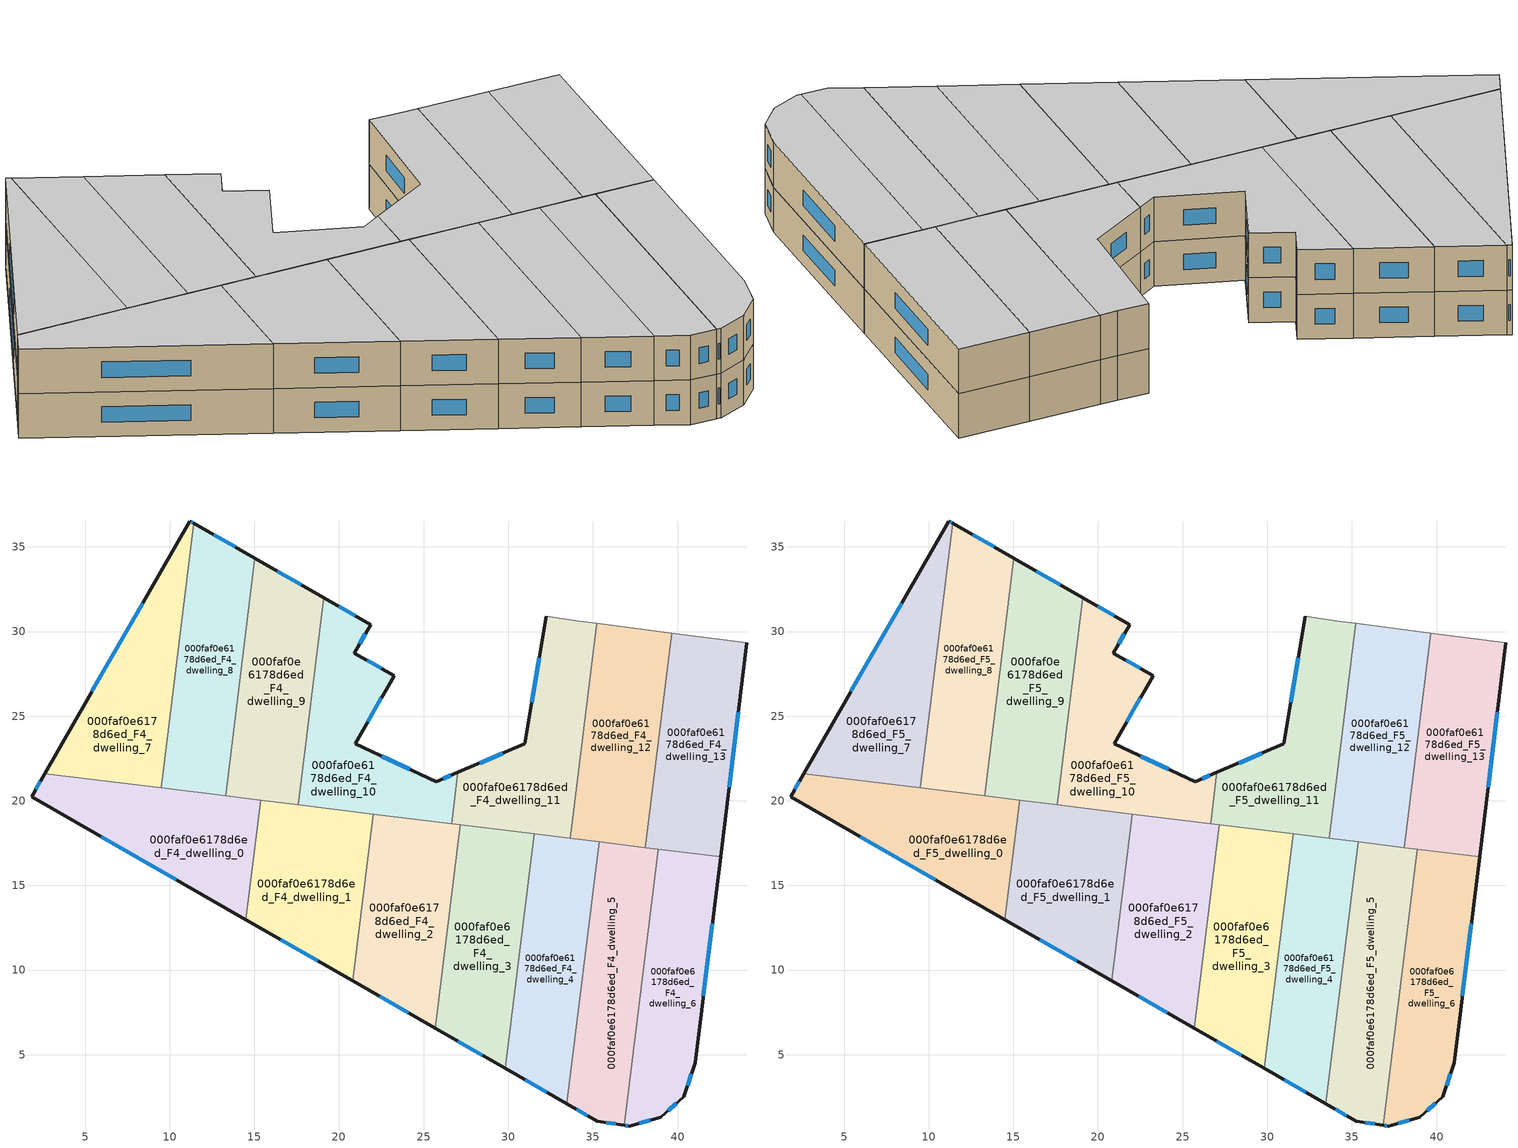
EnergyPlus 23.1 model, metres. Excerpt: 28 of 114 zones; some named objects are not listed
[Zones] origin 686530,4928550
000faf0e6178d6ed_F4_dwelling_0
 floor to 000faf0e6178d6ed_F3_dwelling_0 (EU_floor_Construction): 15.37,20.03 14.5,12.98 1.84,20.24 2.62,21.61 z12
 wall outside (EU_wall_Construction): 2.62,21.61 1.84,20.24 14.5,12.98 z12:15
 wall to 000faf0e6178d6ed_F4_dwelling_1 (EU_wall_Construction): 14.5,12.98 15.37,20.03 z12:15
 wall to 000faf0e6178d6ed_F4_dwelling_7 (EU_wall_Construction): 9.51,20.76 2.62,21.61 z12:15
 wall to 000faf0e6178d6ed_F4_dwelling_8 (EU_wall_Construction): 13.3,20.29 9.51,20.76 z12:15
 wall to 000faf0e6178d6ed_F4_dwelling_9 (EU_wall_Construction): 15.37,20.03 13.3,20.29 z12:15
 window (EU_Window_Construction): 5.96,17.88 10.38,15.34 / 2.37,21.16 2.1,20.68 z12.98:14.02
000faf0e6178d6ed_F4_dwelling_1
 floor to 000faf0e6178d6ed_F3_dwelling_1 (EU_floor_Construction): 22.03,19.21 20.81,9.36 14.5,12.98 15.37,20.03 z12
 wall outside (EU_wall_Construction): 14.5,12.98 20.81,9.36 z12:15
 wall to 000faf0e6178d6ed_F4_dwelling_2 (EU_wall_Construction): 20.81,9.36 22.03,19.21 z12:15
 wall to 000faf0e6178d6ed_F4_dwelling_10 (EU_wall_Construction): 22.03,19.21 17.58,19.76 z12:15
 wall to 000faf0e6178d6ed_F4_dwelling_9 (EU_wall_Construction): 17.58,19.76 15.37,20.03 z12:15
 window (EU_Window_Construction): 16.55,11.8 18.76,10.54 z12.98:14.02
000faf0e6178d6ed_F4_dwelling_10
 floor to 000faf0e6178d6ed_F3_dwelling_10 (EU_floor_Construction): 21.87,30.41 20.9,28.73 23.26,27.38 20.96,23.37 25.74,21.13 27.03,21.68 26.66,18.64 17.58,19.76 19.09,32 z12
 wall outside (EU_wall_Construction): 27.03,21.68 25.74,21.13 20.96,23.37 23.26,27.38 20.9,28.73 21.87,30.41 19.09,32 z12:15
 wall to 000faf0e6178d6ed_F4_dwelling_11 (EU_wall_Construction): 26.66,18.64 27.03,21.68 z12:15
 wall to 000faf0e6178d6ed_F4_dwelling_9 (EU_wall_Construction): 19.09,32 17.58,19.76 z12:15
 wall to 000faf0e6178d6ed_F4_dwelling_2 (EU_wall_Construction): 22.03,19.21 26.66,18.64 z12:15
 window (EU_Window_Construction): 21.71,24.67 22.51,26.07 / 24.19,21.86 22.52,22.64 / 26.61,21.5 26.16,21.31 / 20.97,30.93 20,31.48 / 21.22,29.27 21.56,29.86 / 22.49,27.82 21.67,28.29 z12.98:14.02
000faf0e6178d6ed_F4_dwelling_11
 floor to 000faf0e6178d6ed_F3_dwelling_11 (EU_floor_Construction): 35.23,30.48 33.67,17.78 26.66,18.64 27.03,21.68 30.97,23.36 32.24,30.91 34.18,30.62 z12
 wall outside (EU_wall_Construction): 32.24,30.91 30.97,23.36 27.03,21.68 z12:15
 wall adiabatic (EU_wall_Construction): 35.23,30.48 34.18,30.62 32.24,30.91 z12:15
 wall to 000faf0e6178d6ed_F4_dwelling_12 (EU_wall_Construction): 33.67,17.78 35.23,30.48 z12:15
 wall to 000faf0e6178d6ed_F4_dwelling_3 (EU_wall_Construction): 27.17,18.58 31.52,18.04 z12:15
 wall to 000faf0e6178d6ed_F4_dwelling_4 (EU_wall_Construction): 31.52,18.04 33.67,17.78 z12:15
 wall to 000faf0e6178d6ed_F4_dwelling_2 (EU_wall_Construction): 26.66,18.64 27.17,18.58 z12:15
 window (EU_Window_Construction): 29.69,22.81 28.31,22.22 / 31.83,28.45 31.39,25.81 z12.98:14.02
000faf0e6178d6ed_F4_dwelling_12
 floor to 000faf0e6178d6ed_F3_dwelling_12 (EU_floor_Construction): 39.66,29.91 38.1,17.23 33.67,17.78 35.23,30.48 z12
 wall adiabatic (EU_wall_Construction): 39.66,29.91 35.23,30.48 z12:15
 wall to 000faf0e6178d6ed_F4_dwelling_13 (EU_wall_Construction): 38.1,17.23 39.66,29.91 z12:15
 wall to 000faf0e6178d6ed_F4_dwelling_5 (EU_wall_Construction): 35.36,17.57 38.1,17.23 z12:15
 wall to 000faf0e6178d6ed_F4_dwelling_4 (EU_wall_Construction): 33.67,17.78 35.36,17.57 z12:15
000faf0e6178d6ed_F4_dwelling_13
 floor to 000faf0e6178d6ed_F3_dwelling_13 (EU_floor_Construction): 44.1,29.34 42.54,16.68 38.1,17.23 39.66,29.91 z12
 wall outside (EU_wall_Construction): 42.54,16.68 44.1,29.34 z12:15
 wall adiabatic (EU_wall_Construction): 44.1,29.34 39.66,29.91 z12:15
 wall to 000faf0e6178d6ed_F4_dwelling_6 (EU_wall_Construction): 38.87,17.14 42.54,16.68 z12:15
 wall to 000faf0e6178d6ed_F4_dwelling_5 (EU_wall_Construction): 38.1,17.23 38.87,17.14 z12:15
 window (EU_Window_Construction): 43.05,20.8 43.59,25.22 z12.98:14.02
000faf0e6178d6ed_F4_dwelling_2
 floor to 000faf0e6178d6ed_F3_dwelling_2 (EU_floor_Construction): 27.17,18.58 25.69,6.56 20.81,9.36 22.03,19.21 z12
 wall outside (EU_wall_Construction): 20.81,9.36 25.69,6.56 z12:15
 wall to 000faf0e6178d6ed_F4_dwelling_3 (EU_wall_Construction): 25.69,6.56 27.17,18.58 z12:15
 window (EU_Window_Construction): 22.4,8.45 24.1,7.47 z12.98:14.02
000faf0e6178d6ed_F4_dwelling_3
 floor to 000faf0e6178d6ed_F3_dwelling_3 (EU_floor_Construction): 31.52,18.04 29.82,4.2 25.69,6.56 27.17,18.58 z12
 wall outside (EU_wall_Construction): 25.69,6.56 29.82,4.2 z12:15
 wall to 000faf0e6178d6ed_F4_dwelling_4 (EU_wall_Construction): 29.82,4.2 31.52,18.04 z12:15
 window (EU_Window_Construction): 27.03,5.79 28.47,4.97 z12.98:14.02
000faf0e6178d6ed_F4_dwelling_4
 floor to 000faf0e6178d6ed_F3_dwelling_4 (EU_floor_Construction): 35.36,17.57 33.46,2.11 29.82,4.2 31.52,18.04 z12
 wall outside (EU_wall_Construction): 29.82,4.2 33.46,2.11 z12:15
 wall to 000faf0e6178d6ed_F4_dwelling_5 (EU_wall_Construction): 33.46,2.11 35.36,17.57 z12:15
 window (EU_Window_Construction): 31,3.52 32.27,2.79 z12.98:14.02
000faf0e6178d6ed_F4_dwelling_5
 floor to 000faf0e6178d6ed_F3_dwelling_5 (EU_floor_Construction): 38.87,17.13 36.86,0.83 35.27,1.07 33.46,2.11 35.36,17.57 z12
 wall outside (EU_wall_Construction): 33.46,2.11 35.27,1.07 36.86,0.83 z12:15
 wall to 000faf0e6178d6ed_F4_dwelling_6 (EU_wall_Construction): 36.86,0.83 38.87,17.13 z12:15
 window (EU_Window_Construction): 35.79,0.99 36.34,0.91 / 34.05,1.77 34.68,1.41 z12.98:14.02
000faf0e6178d6ed_F4_dwelling_6
 floor to 000faf0e6178d6ed_F3_dwelling_6 (EU_floor_Construction): 42.54,16.68 41.04,4.53 40.38,2.52 39.01,1.31 37.14,0.79 36.86,0.83 38.87,17.13 z12
 wall outside (EU_wall_Construction): 36.86,0.83 37.14,0.79 39.01,1.31 40.38,2.52 41.04,4.53 42.54,16.68 z12:15
 window (EU_Window_Construction): 41.53,8.48 42.05,12.73 / 40.6,3.17 40.83,3.87 / 39.46,1.7 39.94,2.13 / 37.75,0.96 38.4,1.14 / 36.95,0.82 37.05,0.8 z12.98:14.02
000faf0e6178d6ed_F4_dwelling_7
 floor to 000faf0e6178d6ed_F3_dwelling_7 (EU_floor_Construction): 11.44,36.38 9.51,20.76 2.62,21.61 11.18,36.53 z12
 wall outside (EU_wall_Construction): 11.44,36.38 11.18,36.53 2.62,21.61 z12:15
 wall to 000faf0e6178d6ed_F4_dwelling_8 (EU_wall_Construction): 9.51,20.76 11.44,36.38 z12:15
 window (EU_Window_Construction): 8.4,31.67 5.41,26.46 / 11.35,36.43 11.26,36.48 z12.98:14.02
000faf0e6178d6ed_F4_dwelling_8
 floor to 000faf0e6178d6ed_F3_dwelling_8 (EU_floor_Construction): 15.03,34.32 13.3,20.29 9.51,20.76 11.44,36.38 z12
 wall outside (EU_wall_Construction): 15.03,34.32 11.44,36.38 z12:15
 wall to 000faf0e6178d6ed_F4_dwelling_9 (EU_wall_Construction): 13.3,20.29 15.03,34.32 z12:15
 window (EU_Window_Construction): 13.86,34.99 12.61,35.71 z12.98:14.02
000faf0e6178d6ed_F4_dwelling_9
 floor to 000faf0e6178d6ed_F3_dwelling_9 (EU_floor_Construction): 19.09,32 17.58,19.76 13.3,20.29 15.03,34.32 z12
 wall outside (EU_wall_Construction): 19.09,32 15.03,34.32 z12:15
 window (EU_Window_Construction): 17.77,32.76 16.35,33.57 z12.98:14.02
000faf0e6178d6ed_F5_dwelling_0
 floor to 000faf0e6178d6ed_F4_dwelling_0 (EU_floor_Construction): 15.37,20.03 14.5,12.98 1.84,20.24 2.62,21.61 z15
 wall outside (EU_wall_Construction): 2.62,21.61 1.84,20.24 14.5,12.98 z15:18
 wall to 000faf0e6178d6ed_F5_dwelling_1 (EU_wall_Construction): 14.5,12.98 15.37,20.03 z15:18
 wall to 000faf0e6178d6ed_F5_dwelling_7 (EU_wall_Construction): 9.51,20.76 2.62,21.61 z15:18
 wall to 000faf0e6178d6ed_F5_dwelling_8 (EU_wall_Construction): 13.3,20.29 9.51,20.76 z15:18
 wall to 000faf0e6178d6ed_F5_dwelling_9 (EU_wall_Construction): 15.37,20.03 13.3,20.29 z15:18
 window (EU_Window_Construction): 5.96,17.88 10.38,15.34 / 2.37,21.16 2.1,20.68 z15.98:17.02
 ceiling to 000faf0e6178d6ed_F6_dwelling_0 (EU_floor_Construction): 14.5,12.98 15.37,20.03 2.62,21.61 1.84,20.24 z18
000faf0e6178d6ed_F5_dwelling_1
 floor to 000faf0e6178d6ed_F4_dwelling_1 (EU_floor_Construction): 22.03,19.21 20.81,9.36 14.5,12.98 15.37,20.03 z15
 wall outside (EU_wall_Construction): 14.5,12.98 20.81,9.36 z15:18
 wall to 000faf0e6178d6ed_F5_dwelling_2 (EU_wall_Construction): 20.81,9.36 22.03,19.21 z15:18
 wall to 000faf0e6178d6ed_F5_dwelling_10 (EU_wall_Construction): 22.03,19.21 17.58,19.76 z15:18
 wall to 000faf0e6178d6ed_F5_dwelling_9 (EU_wall_Construction): 17.58,19.76 15.37,20.03 z15:18
 window (EU_Window_Construction): 16.55,11.8 18.76,10.54 z15.98:17.02
 ceiling to 000faf0e6178d6ed_F6_dwelling_1 (EU_floor_Construction): 20.81,9.36 22.03,19.21 15.37,20.03 14.5,12.98 z18
000faf0e6178d6ed_F5_dwelling_10
 floor to 000faf0e6178d6ed_F4_dwelling_10 (EU_floor_Construction): 21.87,30.41 20.9,28.73 23.26,27.38 20.96,23.37 25.74,21.13 27.03,21.68 26.66,18.64 17.58,19.76 19.09,32 z15
 wall outside (EU_wall_Construction): 27.03,21.68 25.74,21.13 20.96,23.37 23.26,27.38 20.9,28.73 21.87,30.41 19.09,32 z15:18
 wall to 000faf0e6178d6ed_F5_dwelling_11 (EU_wall_Construction): 26.66,18.64 27.03,21.68 z15:18
 wall to 000faf0e6178d6ed_F5_dwelling_9 (EU_wall_Construction): 19.09,32 17.58,19.76 z15:18
 wall to 000faf0e6178d6ed_F5_dwelling_2 (EU_wall_Construction): 22.03,19.21 26.66,18.64 z15:18
 window (EU_Window_Construction): 21.71,24.67 22.51,26.07 / 24.19,21.86 22.52,22.64 / 26.61,21.5 26.16,21.31 / 20.97,30.93 20,31.48 / 21.22,29.27 21.56,29.86 / 22.49,27.82 21.67,28.29 z15.98:17.02
 ceiling to 000faf0e6178d6ed_F6_dwelling_10 (EU_floor_Construction): 26.66,18.64 27.03,21.68 25.74,21.13 20.96,23.37 23.26,27.38 20.9,28.73 21.87,30.41 19.09,32 17.58,19.76 z18
000faf0e6178d6ed_F5_dwelling_11
 floor to 000faf0e6178d6ed_F4_dwelling_11 (EU_floor_Construction): 35.23,30.48 33.67,17.78 26.66,18.64 27.03,21.68 30.97,23.36 32.24,30.91 34.18,30.62 z15
 wall outside (EU_wall_Construction): 32.24,30.91 30.97,23.36 27.03,21.68 z15:18
 wall adiabatic (EU_wall_Construction): 35.23,30.48 34.18,30.62 32.24,30.91 z15:18
 wall to 000faf0e6178d6ed_F5_dwelling_12 (EU_wall_Construction): 33.67,17.78 35.23,30.48 z15:18
 wall to 000faf0e6178d6ed_F5_dwelling_3 (EU_wall_Construction): 27.17,18.58 31.52,18.04 z15:18
 wall to 000faf0e6178d6ed_F5_dwelling_4 (EU_wall_Construction): 31.52,18.04 33.67,17.78 z15:18
 wall to 000faf0e6178d6ed_F5_dwelling_2 (EU_wall_Construction): 26.66,18.64 27.17,18.58 z15:18
 window (EU_Window_Construction): 29.69,22.81 28.31,22.22 / 31.83,28.45 31.39,25.81 z15.98:17.02
 ceiling to 000faf0e6178d6ed_F6_dwelling_11 (EU_floor_Construction): 33.67,17.78 35.23,30.48 34.18,30.62 32.24,30.91 30.97,23.36 27.03,21.68 26.66,18.64 z18
000faf0e6178d6ed_F5_dwelling_12
 floor to 000faf0e6178d6ed_F4_dwelling_12 (EU_floor_Construction): 39.66,29.91 38.1,17.23 33.67,17.78 35.23,30.48 z15
 wall adiabatic (EU_wall_Construction): 39.66,29.91 35.23,30.48 z15:18
 wall to 000faf0e6178d6ed_F5_dwelling_13 (EU_wall_Construction): 38.1,17.23 39.66,29.91 z15:18
 wall to 000faf0e6178d6ed_F5_dwelling_5 (EU_wall_Construction): 35.36,17.57 38.1,17.23 z15:18
 wall to 000faf0e6178d6ed_F5_dwelling_4 (EU_wall_Construction): 33.67,17.78 35.36,17.57 z15:18
 ceiling to 000faf0e6178d6ed_F6_dwelling_12 (EU_floor_Construction): 38.1,17.23 39.66,29.91 35.23,30.48 33.67,17.78 z18
000faf0e6178d6ed_F5_dwelling_13
 floor to 000faf0e6178d6ed_F4_dwelling_13 (EU_floor_Construction): 44.1,29.34 42.54,16.68 38.1,17.23 39.66,29.91 z15
 wall outside (EU_wall_Construction): 42.54,16.68 44.1,29.34 z15:18
 wall adiabatic (EU_wall_Construction): 44.1,29.34 39.66,29.91 z15:18
 wall to 000faf0e6178d6ed_F5_dwelling_6 (EU_wall_Construction): 38.87,17.14 42.54,16.68 z15:18
 wall to 000faf0e6178d6ed_F5_dwelling_5 (EU_wall_Construction): 38.1,17.23 38.87,17.14 z15:18
 window (EU_Window_Construction): 43.05,20.8 43.59,25.22 z15.98:17.02
 ceiling to 000faf0e6178d6ed_F6_dwelling_13 (EU_floor_Construction): 42.54,16.68 44.1,29.34 39.66,29.91 38.1,17.23 z18
000faf0e6178d6ed_F5_dwelling_2
 floor to 000faf0e6178d6ed_F4_dwelling_2 (EU_floor_Construction): 27.17,18.58 25.69,6.56 20.81,9.36 22.03,19.21 z15
 wall outside (EU_wall_Construction): 20.81,9.36 25.69,6.56 z15:18
 wall to 000faf0e6178d6ed_F5_dwelling_3 (EU_wall_Construction): 25.69,6.56 27.17,18.58 z15:18
 window (EU_Window_Construction): 22.4,8.45 24.1,7.47 z15.98:17.02
 ceiling to 000faf0e6178d6ed_F6_dwelling_2 (EU_floor_Construction): 25.69,6.56 27.17,18.58 22.03,19.21 20.81,9.36 z18
000faf0e6178d6ed_F5_dwelling_3
 floor to 000faf0e6178d6ed_F4_dwelling_3 (EU_floor_Construction): 31.52,18.04 29.82,4.2 25.69,6.56 27.17,18.58 z15
 wall outside (EU_wall_Construction): 25.69,6.56 29.82,4.2 z15:18
 wall to 000faf0e6178d6ed_F5_dwelling_4 (EU_wall_Construction): 29.82,4.2 31.52,18.04 z15:18
 window (EU_Window_Construction): 27.03,5.79 28.47,4.97 z15.98:17.02
 ceiling to 000faf0e6178d6ed_F6_dwelling_3 (EU_floor_Construction): 29.82,4.2 31.52,18.04 27.17,18.58 25.69,6.56 z18
000faf0e6178d6ed_F5_dwelling_4
 floor to 000faf0e6178d6ed_F4_dwelling_4 (EU_floor_Construction): 35.36,17.57 33.46,2.11 29.82,4.2 31.52,18.04 z15
 wall outside (EU_wall_Construction): 29.82,4.2 33.46,2.11 z15:18
 wall to 000faf0e6178d6ed_F5_dwelling_5 (EU_wall_Construction): 33.46,2.11 35.36,17.57 z15:18
 window (EU_Window_Construction): 31,3.52 32.27,2.79 z15.98:17.02
 ceiling to 000faf0e6178d6ed_F6_dwelling_4 (EU_floor_Construction): 33.46,2.11 35.36,17.57 31.52,18.04 29.82,4.2 z18
000faf0e6178d6ed_F5_dwelling_5
 floor to 000faf0e6178d6ed_F4_dwelling_5 (EU_floor_Construction): 38.87,17.13 36.86,0.83 35.27,1.07 33.46,2.11 35.36,17.57 z15
 wall outside (EU_wall_Construction): 33.46,2.11 35.27,1.07 36.86,0.83 z15:18
 wall to 000faf0e6178d6ed_F5_dwelling_6 (EU_wall_Construction): 36.86,0.83 38.87,17.13 z15:18
 window (EU_Window_Construction): 35.79,0.99 36.34,0.91 / 34.05,1.77 34.68,1.41 z15.98:17.02
 ceiling to 000faf0e6178d6ed_F6_dwelling_5 (EU_floor_Construction): 36.86,0.83 38.87,17.13 35.36,17.57 33.46,2.11 35.27,1.07 z18
000faf0e6178d6ed_F5_dwelling_6
 floor to 000faf0e6178d6ed_F4_dwelling_6 (EU_floor_Construction): 42.54,16.68 41.04,4.53 40.38,2.52 39.01,1.31 37.14,0.79 36.86,0.83 38.87,17.13 z15
 wall outside (EU_wall_Construction): 36.86,0.83 37.14,0.79 39.01,1.31 40.38,2.52 41.04,4.53 42.54,16.68 z15:18
 window (EU_Window_Construction): 41.53,8.48 42.05,12.73 / 40.6,3.17 40.83,3.87 / 39.46,1.7 39.94,2.13 / 37.75,0.96 38.4,1.14 / 36.95,0.82 37.05,0.8 z15.98:17.02
 ceiling to 000faf0e6178d6ed_F6_dwelling_6 (EU_floor_Construction): 40.38,2.52 41.04,4.53 42.54,16.68 38.87,17.13 36.86,0.83 37.14,0.79 39.01,1.31 z18
000faf0e6178d6ed_F5_dwelling_7
 floor to 000faf0e6178d6ed_F4_dwelling_7 (EU_floor_Construction): 11.44,36.38 9.51,20.76 2.62,21.61 11.18,36.53 z15
 wall outside (EU_wall_Construction): 11.44,36.38 11.18,36.53 2.62,21.61 z15:18
 wall to 000faf0e6178d6ed_F5_dwelling_8 (EU_wall_Construction): 9.51,20.76 11.44,36.38 z15:18
 window (EU_Window_Construction): 8.4,31.67 5.41,26.46 / 11.35,36.43 11.26,36.48 z15.98:17.02
 ceiling to 000faf0e6178d6ed_F6_dwelling_7 (EU_floor_Construction): 9.51,20.76 11.44,36.38 11.18,36.53 2.62,21.61 z18
000faf0e6178d6ed_F5_dwelling_8
 floor to 000faf0e6178d6ed_F4_dwelling_8 (EU_floor_Construction): 15.03,34.32 13.3,20.29 9.51,20.76 11.44,36.38 z15
 wall outside (EU_wall_Construction): 15.03,34.32 11.44,36.38 z15:18
 wall to 000faf0e6178d6ed_F5_dwelling_9 (EU_wall_Construction): 13.3,20.29 15.03,34.32 z15:18
 window (EU_Window_Construction): 13.86,34.99 12.61,35.71 z15.98:17.02
 ceiling to 000faf0e6178d6ed_F6_dwelling_8 (EU_floor_Construction): 13.3,20.29 15.03,34.32 11.44,36.38 9.51,20.76 z18
000faf0e6178d6ed_F5_dwelling_9
 floor to 000faf0e6178d6ed_F4_dwelling_9 (EU_floor_Construction): 19.09,32 17.58,19.76 13.3,20.29 15.03,34.32 z15
 wall outside (EU_wall_Construction): 19.09,32 15.03,34.32 z15:18
 window (EU_Window_Construction): 17.77,32.76 16.35,33.57 z15.98:17.02
 ceiling to 000faf0e6178d6ed_F6_dwelling_9 (EU_floor_Construction): 17.58,19.76 19.09,32 15.03,34.32 13.3,20.29 z18
[Building]
EU S2 Campaign: North Axis=0; Terrain=City; Solar Distribution=FullExterior
[Site:Location]
Bologna: Latitude=44.5; Longitude=11.25; Time Zone=1; Elevation=37
[SizingPeriod:WeatherFileDays]
AnnualSizingPeriod: Begin Month=1; Begin Day of Month=1; End Month=12; End Day of Month=31; Day of Week for Start Day=Monday; Use Weather File Daylight Saving Period=No; Use Weather File Rain and Snow Indicators=No
[MATERIAL]
EU_InternalMass_Material: Roughness=MediumRough; Thickness=0.1; Conductivity=1; Density=1800; Specific Heat=900; Thermal Absorptance=0.9; Solar Absorptance=0.7; Visible Absorptance=0.7
[MATERIAL:NOMASS] Roughness=MediumRough; Thermal Absorptance=0.9; Solar Absorptance=0.7; Visible Absorptance=0.7
Name | Thermal Resistance
EU_wall_NoMass | 0.905828
EU_floor_NoMass | 0.67114
[WINDOWMATERIAL:SIMPLEGLAZINGSYSTEM]
EU_Window_SimpleGlazing: UFactor=4.52486; Solar Heat Gain Coefficient=0.85; Visible Transmittance=0.85
[CONSTRUCTION]
EU_wall_Construction: EU_wall_NoMass
EU_floor_Construction: EU_floor_NoMass
EU_Window_Construction: EU_Window_SimpleGlazing
EU_InternalMass_Construction: EU_InternalMass_Material
[ZONE] Type=1; Multiplier=1; Ceiling Height=autocalculate; Floor Area=autocalculate; Part of Total Floor Area=Yes
Name | Volume
000faf0e6178d6ed_F4_dwelling_0; 000faf0e6178d6ed_F5_dwelling_0 | 171.349
000faf0e6178d6ed_F4_dwelling_1; 000faf0e6178d6ed_F5_dwelling_1; 000faf0e6178d6ed_F4_dwelling_12; 000faf0e6178d6ed_F5_dwelling_12 | 171.333
000faf0e6178d6ed_F4_dwelling_10; 000faf0e6178d6ed_F5_dwelling_10 | 171.354
000faf0e6178d6ed_F4_dwelling_11; 000faf0e6178d6ed_F5_dwelling_11 | 171.339
000faf0e6178d6ed_F4_dwelling_13; 000faf0e6178d6ed_F5_dwelling_13 | 171.361
000faf0e6178d6ed_F4_dwelling_2; 000faf0e6178d6ed_F5_dwelling_2 | 171.343
000faf0e6178d6ed_F4_dwelling_3; 000faf0e6178d6ed_F5_dwelling_3 | 171.326
000faf0e6178d6ed_F4_dwelling_4; 000faf0e6178d6ed_F5_dwelling_4 | 171.374
000faf0e6178d6ed_F4_dwelling_5; 000faf0e6178d6ed_F5_dwelling_5 | 171.348
000faf0e6178d6ed_F4_dwelling_6; 000faf0e6178d6ed_F5_dwelling_6 | 171.346
000faf0e6178d6ed_F4_dwelling_7; 000faf0e6178d6ed_F5_dwelling_7 | 171.341
000faf0e6178d6ed_F4_dwelling_8; 000faf0e6178d6ed_F5_dwelling_8 | 171.36
000faf0e6178d6ed_F4_dwelling_9; 000faf0e6178d6ed_F5_dwelling_9 | 171.323
[INTERNALMASS] Construction=EU_InternalMass_Construction
Name | Zone or ZoneList | Surface Area
000faf0e6178d6ed_F4_dwelling_0_EU_InternalMass | 000faf0e6178d6ed_F4_dwelling_0 | 57.1163
000faf0e6178d6ed_F4_dwelling_1_EU_InternalMass | 000faf0e6178d6ed_F4_dwelling_1 | 57.1107
000faf0e6178d6ed_F4_dwelling_2_EU_InternalMass | 000faf0e6178d6ed_F4_dwelling_2 | 57.114
000faf0e6178d6ed_F4_dwelling_3_EU_InternalMass | 000faf0e6178d6ed_F4_dwelling_3 | 57.1089
000faf0e6178d6ed_F4_dwelling_4_EU_InternalMass | 000faf0e6178d6ed_F4_dwelling_4 | 57.1251
000faf0e6178d6ed_F4_dwelling_5_EU_InternalMass | 000faf0e6178d6ed_F4_dwelling_5 | 57.1157
000faf0e6178d6ed_F4_dwelling_6_EU_InternalMass | 000faf0e6178d6ed_F4_dwelling_6 | 57.1158
000faf0e6178d6ed_F4_dwelling_7_EU_InternalMass | 000faf0e6178d6ed_F4_dwelling_7 | 57.1139
000faf0e6178d6ed_F4_dwelling_8_EU_InternalMass | 000faf0e6178d6ed_F4_dwelling_8 | 57.1201
000faf0e6178d6ed_F4_dwelling_9_EU_InternalMass | 000faf0e6178d6ed_F4_dwelling_9 | 57.1074
000faf0e6178d6ed_F4_dwelling_10_EU_InternalMass | 000faf0e6178d6ed_F4_dwelling_10 | 57.1184
000faf0e6178d6ed_F4_dwelling_11_EU_InternalMass | 000faf0e6178d6ed_F4_dwelling_11 | 57.1129
000faf0e6178d6ed_F4_dwelling_12_EU_InternalMass | 000faf0e6178d6ed_F4_dwelling_12 | 57.1109
000faf0e6178d6ed_F4_dwelling_13_EU_InternalMass | 000faf0e6178d6ed_F4_dwelling_13 | 57.1206
000faf0e6178d6ed_F5_dwelling_0_EU_InternalMass | 000faf0e6178d6ed_F5_dwelling_0 | 57.1163
000faf0e6178d6ed_F5_dwelling_1_EU_InternalMass | 000faf0e6178d6ed_F5_dwelling_1 | 57.1107
000faf0e6178d6ed_F5_dwelling_2_EU_InternalMass | 000faf0e6178d6ed_F5_dwelling_2 | 57.114
000faf0e6178d6ed_F5_dwelling_3_EU_InternalMass | 000faf0e6178d6ed_F5_dwelling_3 | 57.1089
000faf0e6178d6ed_F5_dwelling_4_EU_InternalMass | 000faf0e6178d6ed_F5_dwelling_4 | 57.1251
000faf0e6178d6ed_F5_dwelling_5_EU_InternalMass | 000faf0e6178d6ed_F5_dwelling_5 | 57.1157
000faf0e6178d6ed_F5_dwelling_6_EU_InternalMass | 000faf0e6178d6ed_F5_dwelling_6 | 57.1158
000faf0e6178d6ed_F5_dwelling_7_EU_InternalMass | 000faf0e6178d6ed_F5_dwelling_7 | 57.1139
000faf0e6178d6ed_F5_dwelling_8_EU_InternalMass | 000faf0e6178d6ed_F5_dwelling_8 | 57.1201
000faf0e6178d6ed_F5_dwelling_9_EU_InternalMass | 000faf0e6178d6ed_F5_dwelling_9 | 57.1074
000faf0e6178d6ed_F5_dwelling_10_EU_InternalMass | 000faf0e6178d6ed_F5_dwelling_10 | 57.1184
000faf0e6178d6ed_F5_dwelling_11_EU_InternalMass | 000faf0e6178d6ed_F5_dwelling_11 | 57.1129
000faf0e6178d6ed_F5_dwelling_12_EU_InternalMass | 000faf0e6178d6ed_F5_dwelling_12 | 57.1109
000faf0e6178d6ed_F5_dwelling_13_EU_InternalMass | 000faf0e6178d6ed_F5_dwelling_13 | 57.1206
[OTHEREQUIPMENT] Fuel Type=Electricity; Design Level Calculation Method=Watts/Area; Power per Zone Floor Area=1; Fraction Latent=0; Fraction Radiant=0; Fraction Lost=0; Carbon Dioxide Generation Rate=0; EndUse Subcategory=EU_Step8_InternalGains
Name | Zone or ZoneList or Space or SpaceList | Schedule
EU_Step8_InternalGain_000faf0e6178d6ed_F4_dwelling_0_f000 | 000faf0e6178d6ed_F4_dwelling_0 | EU_Step8_GainSchedule_000faf0e6178d6ed_F4_dwelling_0_f000
EU_Step8_InternalGain_000faf0e6178d6ed_F4_dwelling_1_f000 | 000faf0e6178d6ed_F4_dwelling_1 | EU_Step8_GainSchedule_000faf0e6178d6ed_F4_dwelling_1_f000
EU_Step8_InternalGain_000faf0e6178d6ed_F4_dwelling_2_f000 | 000faf0e6178d6ed_F4_dwelling_2 | EU_Step8_GainSchedule_000faf0e6178d6ed_F4_dwelling_2_f000
EU_Step8_InternalGain_000faf0e6178d6ed_F4_dwelling_3_f000 | 000faf0e6178d6ed_F4_dwelling_3 | EU_Step8_GainSchedule_000faf0e6178d6ed_F4_dwelling_3_f000
EU_Step8_InternalGain_000faf0e6178d6ed_F4_dwelling_4_f000 | 000faf0e6178d6ed_F4_dwelling_4 | EU_Step8_GainSchedule_000faf0e6178d6ed_F4_dwelling_4_f000
EU_Step8_InternalGain_000faf0e6178d6ed_F4_dwelling_5_f000 | 000faf0e6178d6ed_F4_dwelling_5 | EU_Step8_GainSchedule_000faf0e6178d6ed_F4_dwelling_5_f000
EU_Step8_InternalGain_000faf0e6178d6ed_F4_dwelling_6_f000 | 000faf0e6178d6ed_F4_dwelling_6 | EU_Step8_GainSchedule_000faf0e6178d6ed_F4_dwelling_6_f000
EU_Step8_InternalGain_000faf0e6178d6ed_F4_dwelling_7_f000 | 000faf0e6178d6ed_F4_dwelling_7 | EU_Step8_GainSchedule_000faf0e6178d6ed_F4_dwelling_7_f000
EU_Step8_InternalGain_000faf0e6178d6ed_F4_dwelling_8_f000 | 000faf0e6178d6ed_F4_dwelling_8 | EU_Step8_GainSchedule_000faf0e6178d6ed_F4_dwelling_8_f000
EU_Step8_InternalGain_000faf0e6178d6ed_F4_dwelling_9_f000 | 000faf0e6178d6ed_F4_dwelling_9 | EU_Step8_GainSchedule_000faf0e6178d6ed_F4_dwelling_9_f000
EU_Step8_InternalGain_000faf0e6178d6ed_F4_dwelling_10_f000 | 000faf0e6178d6ed_F4_dwelling_10 | EU_Step8_GainSchedule_000faf0e6178d6ed_F4_dwelling_10_f000
EU_Step8_InternalGain_000faf0e6178d6ed_F4_dwelling_11_f000 | 000faf0e6178d6ed_F4_dwelling_11 | EU_Step8_GainSchedule_000faf0e6178d6ed_F4_dwelling_11_f000
EU_Step8_InternalGain_000faf0e6178d6ed_F4_dwelling_12_f000 | 000faf0e6178d6ed_F4_dwelling_12 | EU_Step8_GainSchedule_000faf0e6178d6ed_F4_dwelling_12_f000
EU_Step8_InternalGain_000faf0e6178d6ed_F4_dwelling_13_f000 | 000faf0e6178d6ed_F4_dwelling_13 | EU_Step8_GainSchedule_000faf0e6178d6ed_F4_dwelling_13_f000
EU_Step8_InternalGain_000faf0e6178d6ed_F5_dwelling_0_f000 | 000faf0e6178d6ed_F5_dwelling_0 | EU_Step8_GainSchedule_000faf0e6178d6ed_F5_dwelling_0_f000
EU_Step8_InternalGain_000faf0e6178d6ed_F5_dwelling_1_f000 | 000faf0e6178d6ed_F5_dwelling_1 | EU_Step8_GainSchedule_000faf0e6178d6ed_F5_dwelling_1_f000
EU_Step8_InternalGain_000faf0e6178d6ed_F5_dwelling_2_f000 | 000faf0e6178d6ed_F5_dwelling_2 | EU_Step8_GainSchedule_000faf0e6178d6ed_F5_dwelling_2_f000
EU_Step8_InternalGain_000faf0e6178d6ed_F5_dwelling_3_f000 | 000faf0e6178d6ed_F5_dwelling_3 | EU_Step8_GainSchedule_000faf0e6178d6ed_F5_dwelling_3_f000
EU_Step8_InternalGain_000faf0e6178d6ed_F5_dwelling_4_f000 | 000faf0e6178d6ed_F5_dwelling_4 | EU_Step8_GainSchedule_000faf0e6178d6ed_F5_dwelling_4_f000
EU_Step8_InternalGain_000faf0e6178d6ed_F5_dwelling_5_f000 | 000faf0e6178d6ed_F5_dwelling_5 | EU_Step8_GainSchedule_000faf0e6178d6ed_F5_dwelling_5_f000
EU_Step8_InternalGain_000faf0e6178d6ed_F5_dwelling_6_f000 | 000faf0e6178d6ed_F5_dwelling_6 | EU_Step8_GainSchedule_000faf0e6178d6ed_F5_dwelling_6_f000
EU_Step8_InternalGain_000faf0e6178d6ed_F5_dwelling_7_f000 | 000faf0e6178d6ed_F5_dwelling_7 | EU_Step8_GainSchedule_000faf0e6178d6ed_F5_dwelling_7_f000
EU_Step8_InternalGain_000faf0e6178d6ed_F5_dwelling_8_f000 | 000faf0e6178d6ed_F5_dwelling_8 | EU_Step8_GainSchedule_000faf0e6178d6ed_F5_dwelling_8_f000
EU_Step8_InternalGain_000faf0e6178d6ed_F5_dwelling_9_f000 | 000faf0e6178d6ed_F5_dwelling_9 | EU_Step8_GainSchedule_000faf0e6178d6ed_F5_dwelling_9_f000
EU_Step8_InternalGain_000faf0e6178d6ed_F5_dwelling_10_f000 | 000faf0e6178d6ed_F5_dwelling_10 | EU_Step8_GainSchedule_000faf0e6178d6ed_F5_dwelling_10_f000
EU_Step8_InternalGain_000faf0e6178d6ed_F5_dwelling_11_f000 | 000faf0e6178d6ed_F5_dwelling_11 | EU_Step8_GainSchedule_000faf0e6178d6ed_F5_dwelling_11_f000
EU_Step8_InternalGain_000faf0e6178d6ed_F5_dwelling_12_f000 | 000faf0e6178d6ed_F5_dwelling_12 | EU_Step8_GainSchedule_000faf0e6178d6ed_F5_dwelling_12_f000
EU_Step8_InternalGain_000faf0e6178d6ed_F5_dwelling_13_f000 | 000faf0e6178d6ed_F5_dwelling_13 | EU_Step8_GainSchedule_000faf0e6178d6ed_F5_dwelling_13_f000
[ZONEVENTILATION:DESIGNFLOWRATE] Schedule=EU_AlwaysOn; Design Flow Rate Calculation Method=AirChanges/Hour; Air Changes per Hour=0.73129; Ventilation Type=Natural; Fan Pressure Rise=0; Fan Total Efficiency=1; Constant Term Coefficient=1; Temperature Term Coefficient=0; Velocity Term Coefficient=0; Velocity Squared Term Coefficient=0; Minimum Indoor Temperature=-100; Maximum Indoor Temperature=100; Delta Temperature=-100; Minimum Outdoor Temperature=-100; Maximum Outdoor Temperature=100; Maximum Wind Speed=40
Name | Zone or ZoneList or Space or SpaceList
EU_ConstantAir_000faf0e6178d6ed_F4_dwelling_0 | 000faf0e6178d6ed_F4_dwelling_0
EU_ConstantAir_000faf0e6178d6ed_F4_dwelling_1 | 000faf0e6178d6ed_F4_dwelling_1
EU_ConstantAir_000faf0e6178d6ed_F4_dwelling_2 | 000faf0e6178d6ed_F4_dwelling_2
EU_ConstantAir_000faf0e6178d6ed_F4_dwelling_3 | 000faf0e6178d6ed_F4_dwelling_3
EU_ConstantAir_000faf0e6178d6ed_F4_dwelling_4 | 000faf0e6178d6ed_F4_dwelling_4
EU_ConstantAir_000faf0e6178d6ed_F4_dwelling_5 | 000faf0e6178d6ed_F4_dwelling_5
EU_ConstantAir_000faf0e6178d6ed_F4_dwelling_6 | 000faf0e6178d6ed_F4_dwelling_6
EU_ConstantAir_000faf0e6178d6ed_F4_dwelling_7 | 000faf0e6178d6ed_F4_dwelling_7
EU_ConstantAir_000faf0e6178d6ed_F4_dwelling_8 | 000faf0e6178d6ed_F4_dwelling_8
EU_ConstantAir_000faf0e6178d6ed_F4_dwelling_9 | 000faf0e6178d6ed_F4_dwelling_9
EU_ConstantAir_000faf0e6178d6ed_F4_dwelling_10 | 000faf0e6178d6ed_F4_dwelling_10
EU_ConstantAir_000faf0e6178d6ed_F4_dwelling_11 | 000faf0e6178d6ed_F4_dwelling_11
EU_ConstantAir_000faf0e6178d6ed_F4_dwelling_12 | 000faf0e6178d6ed_F4_dwelling_12
EU_ConstantAir_000faf0e6178d6ed_F4_dwelling_13 | 000faf0e6178d6ed_F4_dwelling_13
EU_ConstantAir_000faf0e6178d6ed_F5_dwelling_0 | 000faf0e6178d6ed_F5_dwelling_0
EU_ConstantAir_000faf0e6178d6ed_F5_dwelling_1 | 000faf0e6178d6ed_F5_dwelling_1
EU_ConstantAir_000faf0e6178d6ed_F5_dwelling_2 | 000faf0e6178d6ed_F5_dwelling_2
EU_ConstantAir_000faf0e6178d6ed_F5_dwelling_3 | 000faf0e6178d6ed_F5_dwelling_3
EU_ConstantAir_000faf0e6178d6ed_F5_dwelling_4 | 000faf0e6178d6ed_F5_dwelling_4
EU_ConstantAir_000faf0e6178d6ed_F5_dwelling_5 | 000faf0e6178d6ed_F5_dwelling_5
EU_ConstantAir_000faf0e6178d6ed_F5_dwelling_6 | 000faf0e6178d6ed_F5_dwelling_6
EU_ConstantAir_000faf0e6178d6ed_F5_dwelling_7 | 000faf0e6178d6ed_F5_dwelling_7
EU_ConstantAir_000faf0e6178d6ed_F5_dwelling_8 | 000faf0e6178d6ed_F5_dwelling_8
EU_ConstantAir_000faf0e6178d6ed_F5_dwelling_9 | 000faf0e6178d6ed_F5_dwelling_9
EU_ConstantAir_000faf0e6178d6ed_F5_dwelling_10 | 000faf0e6178d6ed_F5_dwelling_10
EU_ConstantAir_000faf0e6178d6ed_F5_dwelling_11 | 000faf0e6178d6ed_F5_dwelling_11
EU_ConstantAir_000faf0e6178d6ed_F5_dwelling_12 | 000faf0e6178d6ed_F5_dwelling_12
EU_ConstantAir_000faf0e6178d6ed_F5_dwelling_13 | 000faf0e6178d6ed_F5_dwelling_13
[HVACTEMPLATE:ZONE:IDEALLOADSAIRSYSTEM] System Availability Schedule=EU_AlwaysOn; Maximum Heating Supply Air Temperature=50; Minimum Cooling Supply Air Temperature=13; Maximum Heating Supply Air Humidity Ratio=0.0156; Minimum Cooling Supply Air Humidity Ratio=0.0077; Heating Limit=NoLimit; Cooling Limit=NoLimit; Heating Availability Schedule=EU_AlwaysOn; Cooling Availability Schedule=EU_CoolingOff; Dehumidification Control Type=ConstantSensibleHeatRatio; Cooling Sensible Heat Ratio=0.7; Dehumidification Setpoint=60; Humidification Control Type=None; Humidification Setpoint=30; Outdoor Air Method=None; Outdoor Air Flow Rate per Person=0.00944; Outdoor Air Flow Rate per Zone Floor Area=0; Outdoor Air Flow Rate per Zone=0; Demand Controlled Ventilation Type=None; Outdoor Air Economizer Type=NoEconomizer; Heat Recovery Type=None; Sensible Heat Recovery Effectiveness=0.7; Latent Heat Recovery Effectiveness=0.65
Name | Template Thermostat
000faf0e6178d6ed_F4_dwelling_0 | EU_HeatOnly_000faf0e6178d6ed_F4_dwelling_0
000faf0e6178d6ed_F4_dwelling_1 | EU_HeatOnly_000faf0e6178d6ed_F4_dwelling_1
000faf0e6178d6ed_F4_dwelling_2 | EU_HeatOnly_000faf0e6178d6ed_F4_dwelling_2
000faf0e6178d6ed_F4_dwelling_3 | EU_HeatOnly_000faf0e6178d6ed_F4_dwelling_3
000faf0e6178d6ed_F4_dwelling_4 | EU_HeatOnly_000faf0e6178d6ed_F4_dwelling_4
000faf0e6178d6ed_F4_dwelling_5 | EU_HeatOnly_000faf0e6178d6ed_F4_dwelling_5
000faf0e6178d6ed_F4_dwelling_6 | EU_HeatOnly_000faf0e6178d6ed_F4_dwelling_6
000faf0e6178d6ed_F4_dwelling_7 | EU_HeatOnly_000faf0e6178d6ed_F4_dwelling_7
000faf0e6178d6ed_F4_dwelling_8 | EU_HeatOnly_000faf0e6178d6ed_F4_dwelling_8
000faf0e6178d6ed_F4_dwelling_9 | EU_HeatOnly_000faf0e6178d6ed_F4_dwelling_9
000faf0e6178d6ed_F4_dwelling_10 | EU_HeatOnly_000faf0e6178d6ed_F4_dwelling_10
000faf0e6178d6ed_F4_dwelling_11 | EU_HeatOnly_000faf0e6178d6ed_F4_dwelling_11
000faf0e6178d6ed_F4_dwelling_12 | EU_HeatOnly_000faf0e6178d6ed_F4_dwelling_12
000faf0e6178d6ed_F4_dwelling_13 | EU_HeatOnly_000faf0e6178d6ed_F4_dwelling_13
000faf0e6178d6ed_F5_dwelling_0 | EU_HeatOnly_000faf0e6178d6ed_F5_dwelling_0
000faf0e6178d6ed_F5_dwelling_1 | EU_HeatOnly_000faf0e6178d6ed_F5_dwelling_1
000faf0e6178d6ed_F5_dwelling_2 | EU_HeatOnly_000faf0e6178d6ed_F5_dwelling_2
000faf0e6178d6ed_F5_dwelling_3 | EU_HeatOnly_000faf0e6178d6ed_F5_dwelling_3
000faf0e6178d6ed_F5_dwelling_4 | EU_HeatOnly_000faf0e6178d6ed_F5_dwelling_4
000faf0e6178d6ed_F5_dwelling_5 | EU_HeatOnly_000faf0e6178d6ed_F5_dwelling_5
000faf0e6178d6ed_F5_dwelling_6 | EU_HeatOnly_000faf0e6178d6ed_F5_dwelling_6
000faf0e6178d6ed_F5_dwelling_7 | EU_HeatOnly_000faf0e6178d6ed_F5_dwelling_7
000faf0e6178d6ed_F5_dwelling_8 | EU_HeatOnly_000faf0e6178d6ed_F5_dwelling_8
000faf0e6178d6ed_F5_dwelling_9 | EU_HeatOnly_000faf0e6178d6ed_F5_dwelling_9
000faf0e6178d6ed_F5_dwelling_10 | EU_HeatOnly_000faf0e6178d6ed_F5_dwelling_10
000faf0e6178d6ed_F5_dwelling_11 | EU_HeatOnly_000faf0e6178d6ed_F5_dwelling_11
000faf0e6178d6ed_F5_dwelling_12 | EU_HeatOnly_000faf0e6178d6ed_F5_dwelling_12
000faf0e6178d6ed_F5_dwelling_13 | EU_HeatOnly_000faf0e6178d6ed_F5_dwelling_13
[SIZING:ZONE] Zone Cooling Design Supply Air Temperature Input Method=SupplyAirTemperature; Zone Cooling Design Supply Air Temperature=13; Zone Heating Design Supply Air Temperature Input Method=SupplyAirTemperature; Zone Heating Design Supply Air Temperature=50; Zone Cooling Design Supply Air Humidity Ratio=0.008; Zone Heating Design Supply Air Humidity Ratio=0.008; Cooling Design Air Flow Method=DesignDay; Cooling Design Air Flow Rate=0; Cooling Minimum Air Flow per Zone Floor Area=0.000762; Cooling Minimum Air Flow=0; Cooling Minimum Air Flow Fraction=0.2; Heating Design Air Flow Method=DesignDay; Heating Design Air Flow Rate=0; Heating Maximum Air Flow per Zone Floor Area=0.002032; Heating Maximum Air Flow=0.141576; Heating Maximum Air Flow Fraction=0.3; Account for Dedicated Outdoor Air System=No; Dedicated Outdoor Air System Control Strategy=NeutralSupplyAir; Dedicated Outdoor Air Low Setpoint Temperature for Design=autosize; Dedicated Outdoor Air High Setpoint Temperature for Design=autosize; Zone Load Sizing Method=Sensible Load Only No Latent Load; Zone Latent Cooling Design Supply Air Humidity Ratio Input Method=HumidityRatioDifference; Zone Cooling Design Supply Air Humidity Ratio Difference=0.005; Zone Latent Heating Design Supply Air Humidity Ratio Input Method=HumidityRatioDifference; Zone Humidification Design Supply Air Humidity Ratio Difference=0.005
000faf0e6178d6ed_F4_dwelling_0; 000faf0e6178d6ed_F4_dwelling_1; 000faf0e6178d6ed_F4_dwelling_2; 000faf0e6178d6ed_F4_dwelling_3; 000faf0e6178d6ed_F4_dwelling_4; 000faf0e6178d6ed_F4_dwelling_5; 000faf0e6178d6ed_F4_dwelling_6; 000faf0e6178d6ed_F4_dwelling_7; 000faf0e6178d6ed_F4_dwelling_8; 000faf0e6178d6ed_F4_dwelling_9; 000faf0e6178d6ed_F4_dwelling_10; 000faf0e6178d6ed_F4_dwelling_11; 000faf0e6178d6ed_F4_dwelling_12; 000faf0e6178d6ed_F4_dwelling_13; 000faf0e6178d6ed_F5_dwelling_0; 000faf0e6178d6ed_F5_dwelling_1; 000faf0e6178d6ed_F5_dwelling_2; 000faf0e6178d6ed_F5_dwelling_3; 000faf0e6178d6ed_F5_dwelling_4; 000faf0e6178d6ed_F5_dwelling_5; 000faf0e6178d6ed_F5_dwelling_6; 000faf0e6178d6ed_F5_dwelling_7; 000faf0e6178d6ed_F5_dwelling_8; 000faf0e6178d6ed_F5_dwelling_9; 000faf0e6178d6ed_F5_dwelling_10; 000faf0e6178d6ed_F5_dwelling_11; 000faf0e6178d6ed_F5_dwelling_12; 000faf0e6178d6ed_F5_dwelling_13
[SCHEDULE:CONSTANT]
Name | Hourly Value
EU_AlwaysOn | 1
EU_CoolingOff | 0
[SCHEDULE:FILE] Column Number=1; Rows to Skip at Top=0; Number of Hours of Data=8760; Column Separator=Comma; Interpolate to Timestep=No; Minutes per Item=60; Adjust Schedule for Daylight Savings=Yes
Name | File
EU_Step8_GainSchedule_000faf0e6178d6ed_F4_dwelling_0_f000 | ../../schedules/000faf0e6178d6ed/000faf0e6178d6ed_F4_dwelling_0_f000_gain.csv
EU_Step8_GainSchedule_000faf0e6178d6ed_F4_dwelling_1_f000 | ../../schedules/000faf0e6178d6ed/000faf0e6178d6ed_F4_dwelling_1_f000_gain.csv
EU_Step8_GainSchedule_000faf0e6178d6ed_F4_dwelling_2_f000 | ../../schedules/000faf0e6178d6ed/000faf0e6178d6ed_F4_dwelling_2_f000_gain.csv
EU_Step8_GainSchedule_000faf0e6178d6ed_F4_dwelling_3_f000 | ../../schedules/000faf0e6178d6ed/000faf0e6178d6ed_F4_dwelling_3_f000_gain.csv
EU_Step8_GainSchedule_000faf0e6178d6ed_F4_dwelling_4_f000 | ../../schedules/000faf0e6178d6ed/000faf0e6178d6ed_F4_dwelling_4_f000_gain.csv
EU_Step8_GainSchedule_000faf0e6178d6ed_F4_dwelling_5_f000 | ../../schedules/000faf0e6178d6ed/000faf0e6178d6ed_F4_dwelling_5_f000_gain.csv
EU_Step8_GainSchedule_000faf0e6178d6ed_F4_dwelling_6_f000 | ../../schedules/000faf0e6178d6ed/000faf0e6178d6ed_F4_dwelling_6_f000_gain.csv
EU_Step8_GainSchedule_000faf0e6178d6ed_F4_dwelling_7_f000 | ../../schedules/000faf0e6178d6ed/000faf0e6178d6ed_F4_dwelling_7_f000_gain.csv
EU_Step8_GainSchedule_000faf0e6178d6ed_F4_dwelling_8_f000 | ../../schedules/000faf0e6178d6ed/000faf0e6178d6ed_F4_dwelling_8_f000_gain.csv
EU_Step8_GainSchedule_000faf0e6178d6ed_F4_dwelling_9_f000 | ../../schedules/000faf0e6178d6ed/000faf0e6178d6ed_F4_dwelling_9_f000_gain.csv
EU_Step8_GainSchedule_000faf0e6178d6ed_F4_dwelling_10_f000 | ../../schedules/000faf0e6178d6ed/000faf0e6178d6ed_F4_dwelling_10_f000_gain.csv
EU_Step8_GainSchedule_000faf0e6178d6ed_F4_dwelling_11_f000 | ../../schedules/000faf0e6178d6ed/000faf0e6178d6ed_F4_dwelling_11_f000_gain.csv
EU_Step8_GainSchedule_000faf0e6178d6ed_F4_dwelling_12_f000 | ../../schedules/000faf0e6178d6ed/000faf0e6178d6ed_F4_dwelling_12_f000_gain.csv
EU_Step8_GainSchedule_000faf0e6178d6ed_F4_dwelling_13_f000 | ../../schedules/000faf0e6178d6ed/000faf0e6178d6ed_F4_dwelling_13_f000_gain.csv
EU_Step8_GainSchedule_000faf0e6178d6ed_F5_dwelling_0_f000 | ../../schedules/000faf0e6178d6ed/000faf0e6178d6ed_F5_dwelling_0_f000_gain.csv
EU_Step8_GainSchedule_000faf0e6178d6ed_F5_dwelling_1_f000 | ../../schedules/000faf0e6178d6ed/000faf0e6178d6ed_F5_dwelling_1_f000_gain.csv
EU_Step8_GainSchedule_000faf0e6178d6ed_F5_dwelling_2_f000 | ../../schedules/000faf0e6178d6ed/000faf0e6178d6ed_F5_dwelling_2_f000_gain.csv
EU_Step8_GainSchedule_000faf0e6178d6ed_F5_dwelling_3_f000 | ../../schedules/000faf0e6178d6ed/000faf0e6178d6ed_F5_dwelling_3_f000_gain.csv
EU_Step8_GainSchedule_000faf0e6178d6ed_F5_dwelling_4_f000 | ../../schedules/000faf0e6178d6ed/000faf0e6178d6ed_F5_dwelling_4_f000_gain.csv
EU_Step8_GainSchedule_000faf0e6178d6ed_F5_dwelling_5_f000 | ../../schedules/000faf0e6178d6ed/000faf0e6178d6ed_F5_dwelling_5_f000_gain.csv
EU_Step8_GainSchedule_000faf0e6178d6ed_F5_dwelling_6_f000 | ../../schedules/000faf0e6178d6ed/000faf0e6178d6ed_F5_dwelling_6_f000_gain.csv
EU_Step8_GainSchedule_000faf0e6178d6ed_F5_dwelling_7_f000 | ../../schedules/000faf0e6178d6ed/000faf0e6178d6ed_F5_dwelling_7_f000_gain.csv
EU_Step8_GainSchedule_000faf0e6178d6ed_F5_dwelling_8_f000 | ../../schedules/000faf0e6178d6ed/000faf0e6178d6ed_F5_dwelling_8_f000_gain.csv
EU_Step8_GainSchedule_000faf0e6178d6ed_F5_dwelling_9_f000 | ../../schedules/000faf0e6178d6ed/000faf0e6178d6ed_F5_dwelling_9_f000_gain.csv
EU_Step8_GainSchedule_000faf0e6178d6ed_F5_dwelling_10_f000 | ../../schedules/000faf0e6178d6ed/000faf0e6178d6ed_F5_dwelling_10_f000_gain.csv
EU_Step8_GainSchedule_000faf0e6178d6ed_F5_dwelling_11_f000 | ../../schedules/000faf0e6178d6ed/000faf0e6178d6ed_F5_dwelling_11_f000_gain.csv
EU_Step8_GainSchedule_000faf0e6178d6ed_F5_dwelling_12_f000 | ../../schedules/000faf0e6178d6ed/000faf0e6178d6ed_F5_dwelling_12_f000_gain.csv
EU_Step8_GainSchedule_000faf0e6178d6ed_F5_dwelling_13_f000 | ../../schedules/000faf0e6178d6ed/000faf0e6178d6ed_F5_dwelling_13_f000_gain.csv
